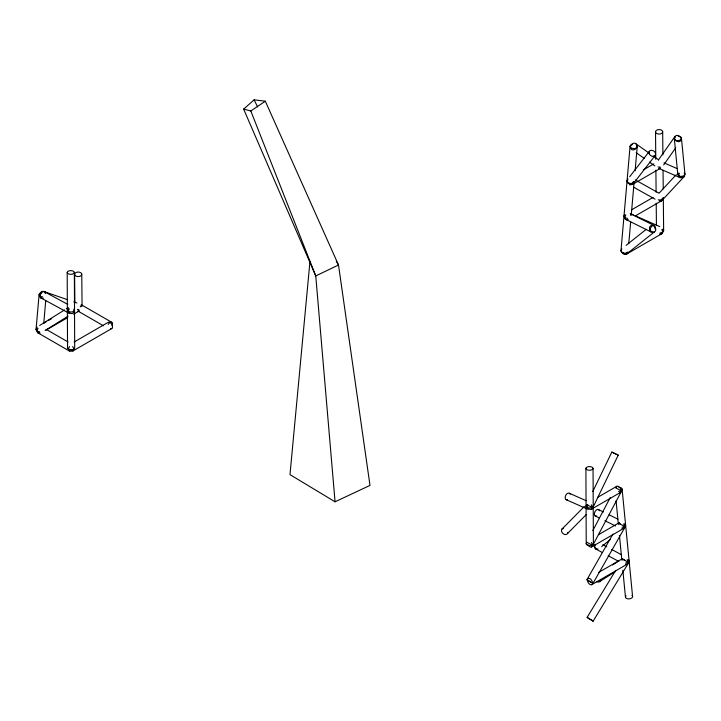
<?xml version="1.0" encoding="UTF-8"?>
<svg xmlns="http://www.w3.org/2000/svg" width="721" height="721" viewBox="0 0 721 721"><rect width="100%" height="100%" fill="white"/><g stroke="black" fill="none" stroke-linecap="round" stroke-linejoin="round"><path stroke-width="1.08" d="M36.05 329.488L39.087 294.619M43.756 323.378L45.747 300.495M620.961 250.926L630.064 146.327M628.757 243.725L630.659 221.933M631.226 215.39L634.165 181.611A3.578 2.037 5 0 1 629.541 183.296A3.578 2.037 5 0 1 627.658 180.07M635.12 170.715L637.202 146.751M309.958 261.552L289.986 474.625L335.058 501.789L369.99 485.404L338.51 265.004L265.319 101.201L254.107 99.849L243.644 109.114L315.762 275.927L335.058 501.789M592.806 491.479L611.859 452.058L618.23 455.14L592.851 507.701M592.851 530.521L610.299 497.472M621.574 491.046L592.734 545.427M590.598 582.162L586.867 579.792L612.913 534.126M592.329 583.055L593.023 583.334L625.134 526.943L620.574 524.158M587.164 617.383L593.185 621.142L587.083 617.419L615.698 570.41M593.131 621.151L628.595 562.858L624.99 560.289M658.363 160.053L674.919 136.539M663.662 164.956L675.757 147.769M629.703 176.726L649.378 151.302M633.525 183.449L655.236 155.403M659.111 193.156L676.28 174.635M662.608 199.816L684.256 176.456M593.068 583.334L586.93 579.783M561.902 529.178L584.479 506.331M567.544 533.513L586.236 514.614M601.729 546.572L610.29 539.506M626.098 245.347L646.313 229.278M626.468 254.134L654.587 231.765M243.644 109.114L250.818 110.971L265.319 101.201M612.508 564.985L618.104 561.461M599.358 581.712L615.229 571.726M39.637 325.477L64.511 309.967M66.359 308.822L68.198 307.669M45.126 330.479L68.162 316.122M597.484 497.463L616.752 486.315M620.33 492.515L591.427 509.233A3.578 2.082 59.9 0 0 591.247 504.781M43.666 323.233L46.577 321.548M48.523 320.43L51.443 318.745M46.27 329.993L67.657 317.646M73.488 314.275L79.319 310.913M74.182 341.979L108.213 322.332A3.578 2.064 60 0 1 112.242 325.369A3.578 2.064 60 0 1 110.457 328.569M72.902 350.983L111.791 328.533M643.222 169.985L653.785 163.883M632.389 184.504L660.247 168.417M631.623 209.793L653.073 197.41M635.201 215.994L661.527 200.799M626.315 254.234L661.842 233.721M598.448 534.721L619.303 522.662M587.831 544.562A3.578 2.073 60 0 0 591.599 546.951L623.827 528.313M598.754 572.357L622.782 558.469M591.761 584.659A3.578 2.073 60 0 0 590.634 579.116A3.578 2.073 60 0 0 587.525 580.91A3.578 2.073 60 0 0 591.761 584.659L627.324 564.11M44.242 291.644L67.441 299.675M73.767 301.865L76.931 302.964M618.23 455.167L611.868 452.085M619.186 523.5L619.681 523.716M586.696 542.192L592.968 545.518M592.851 507.692L586.416 504.592M663.987 162.865L676.965 168.516M658.85 168.408L679.813 177.546M631.272 214.011L633.308 214.912M635.336 215.804L659.706 226.574M569.338 493.272L586.245 500.744M566.174 499.689L587.065 508.909M623.259 559.379L623.917 559.703M615.752 487.892L621.628 491.019M598.556 509.603L603.396 512M609.191 514.866L617.897 519.174M595.231 515.939L599.106 517.858M604.901 520.724L615.545 525.988M630.235 213.605L654.317 225.61M625.9 219.436L650.982 231.937M592.356 507.413L592.815 507.665M624.161 559.829L624.692 560.118M602.855 544.688L606.758 546.797M611.642 549.438L621.403 554.719M595.483 548.834L602.314 552.529M608.173 555.702L618.915 561.506M44.387 291.708L67.801 304.397M40.917 297.962L69.207 313.302A3.578 2.136 -61.5 0 1 69.288 308.795M635.291 179.926L658.597 192.958M633.678 187.226L655.047 199.176M81.248 304.704L111.791 322.332M77.67 310.904L103.436 325.775M46.18 329.353L68.134 342.033M37.825 332.796L69.324 350.983M635.516 143.497L648.846 152.924M653.298 156.069L658.624 159.837M636.201 152.717L644.204 158.377M649.54 162.153L654.875 165.92M336.256 261.173L338.51 265.004L315.762 275.927L250.818 110.971M254.107 99.849L257.64 106.897M681.453 138.297L684.95 174.103M674.324 138.774L677.821 174.572M622.106 489.18L632.596 596.582M616.067 500.834L618.366 524.329M619.456 535.523L621.853 560.136M622.836 570.203L625.458 597.051M662.68 131.808A3.578 2.271 -0.6 0 1 657.318 133.809A3.578 2.271 -0.6 0 1 657.309 129.879A3.578 2.271 -0.6 0 1 662.68 131.808L662.896 154.862M663.05 170.228L663.23 188.893M663.311 197.671L663.635 230.603M655.524 131.862L655.786 159.305M655.894 170.282L656.11 192.228M656.209 203.205L656.425 225.159M81.761 274.295A3.578 2.271 -0.6 0 1 76.399 276.296A3.578 2.271 -0.6 0 1 76.39 272.367A3.578 2.271 -0.6 0 1 81.761 274.295L82.068 306.128M74.605 274.34L74.885 302.883M593.05 468.425A3.578 1.83 -0.3 0 1 587.669 470.02A3.578 1.83 -0.3 0 1 587.687 466.848A3.578 1.83 -0.3 0 1 593.05 468.425L593.383 543.841M585.894 468.443L586.227 543.859M74.353 272.457A3.578 1.83 -0.3 0 1 68.982 274.052A3.578 1.83 -0.3 0 1 68.991 270.889A3.578 1.83 -0.3 0 1 74.353 272.457L74.696 347.873A3.578 1.83 -0.3 0 1 70.739 349.703A3.578 1.83 -0.3 0 1 67.612 347.522M67.197 272.475L67.54 347.892M596.609 516.002A3.578 2.199 -63.7 0 1 594.365 514.055A3.578 2.199 -63.7 0 1 596.573 509.855A3.578 2.199 -63.7 0 1 599.34 510.783M619.97 524.455A3.578 2.199 -63.7 0 1 620.312 523.797M596.591 548.951A3.578 2.127 -61.6 0 1 594.753 547.726A3.578 2.127 -61.6 0 1 595.564 544.319M623.692 559.956A3.578 2.127 -61.6 0 1 624.089 559.334M598.07 549.042A3.578 2.983 50.5 0 1 594.005 544.652M624.936 524.275A3.578 2.983 50.5 0 1 621.917 528.493M618.897 523.843A3.578 2.983 50.5 0 1 619.276 522.986M600.584 580.072A3.578 3.001 57.8 0 1 596.357 581.577M628.415 560.1A3.578 3.001 57.8 0 1 625.639 564.417M622.403 559.902A3.578 3.001 57.8 0 1 622.583 559.262M624.774 523.716A3.578 2.046 -5.6 0 1 625.269 525.87A3.578 2.046 -5.6 0 1 622.043 527.267M618.906 487.351A3.578 2.046 -5.6 0 1 622.106 489.28A3.578 2.046 -5.6 0 1 618.546 491.461M628.27 559.523A3.578 2.046 -5.6 0 1 628.766 561.668A3.578 2.046 -5.6 0 1 625.54 563.065M631.966 595.456A3.578 2.046 -5.6 0 1 631.398 598.196A3.578 2.046 -5.6 0 1 626.666 598.511A3.578 2.046 -5.6 0 1 626.089 595.852M616.013 487.702A3.578 2.082 59.9 0 1 619.862 487.657A3.578 2.082 59.9 0 1 619.925 492.659M591.409 542.498A3.578 2.073 60 0 1 591.599 546.951M623.638 523.861A3.578 2.073 60 0 1 623.629 528.403M627.135 559.667A3.578 2.073 60 0 1 627.126 564.201M593.212 506.133A3.578 1.83 -0.3 0 1 589.264 507.963A3.578 1.83 -0.3 0 1 586.137 505.772M593.311 543.463A3.578 1.83 -0.3 0 1 589.436 545.671A3.578 1.83 -0.3 0 1 586.524 543.129M567.598 499.77A3.578 2.307 -66.2 0 1 565.21 497.841A3.578 2.307 -66.2 0 1 567.139 493.606A3.578 2.307 -66.2 0 1 570.122 494.236M588.057 509.341A3.578 2.307 -66.2 0 1 587.795 504.673M567.923 532.395A3.578 2.803 44.7 0 1 564.976 534.513A3.578 2.803 44.7 0 1 561.605 531.359A3.578 2.803 44.7 0 1 563.425 528.187M592.842 507.187A3.578 2.803 44.7 0 1 589.021 509.044A3.578 2.803 44.7 0 1 586.561 504.493M108.213 324.405A3.578 2.064 -60 0 1 111.593 322.242A3.578 2.064 -60 0 1 112.116 325.811M78.877 309.507A3.578 2.271 -0.6 0 1 77.426 309.417M81.446 305.947A3.578 2.271 -0.6 0 1 81.626 306.128M72.713 346.54A3.578 2.064 60 0 1 73.362 350.532A3.578 2.064 60 0 1 70.415 350.289M71.812 350.289A3.578 2.064 -60 0 1 68.874 350.532A3.578 2.064 -60 0 1 69.522 346.54M73.893 309.129A3.578 1.83 -0.3 0 1 71.64 311.968A3.578 1.83 -0.3 0 1 67.441 309.805M41.34 298.115A3.578 2.136 -61.5 0 1 41.286 293.041A3.578 2.136 -61.5 0 1 45.171 293.114M39.394 332.741A3.578 2.064 -60 0 1 37.195 331.948A3.578 2.064 -60 0 1 38.024 328.352M40.106 333.084A3.578 2.839 58.1 0 1 36.987 330.804A3.578 2.839 58.1 0 1 37.186 327.136M73.551 312.517A3.578 2.839 58.1 0 1 69.459 312.743A3.578 2.839 58.1 0 1 68.198 308.092M73.903 309.994A3.578 2.839 58.1 0 1 73.912 311.67M39.619 331.741A3.578 2.037 5 0 1 36.456 330.461A3.578 2.037 5 0 1 36.681 328.37M42.656 296.881A3.578 2.037 5 0 1 39.132 294.934A3.578 2.037 5 0 1 41.575 292.825M80.292 306.218A3.578 2.064 60 0 1 80.617 306.876M81.103 305.1A3.578 2.965 -70.9 0 1 81.455 306.037M78.895 310.661A3.578 2.965 -70.9 0 1 78.589 310.733M43.359 298.134A3.578 2.965 -70.9 0 1 39.727 296.16A3.578 2.965 -70.9 0 1 41.746 291.617A3.578 2.965 -70.9 0 1 45.522 293.285M682.129 177.096A3.578 2.28 -66.5 0 1 679.29 177.069A3.578 2.28 -66.5 0 1 679.389 173.202M660.166 167.912A3.578 2.911 35.2 0 1 659.129 167.795M663.032 198.005A3.578 2.956 42.8 0 1 659.364 200.808M684.301 173.364A3.578 2.956 42.8 0 1 681.832 177.591A3.578 2.956 42.8 0 1 678.155 173.058M684.319 172.977A3.578 2.046 -5.6 0 1 682.093 176.303A3.578 2.046 -5.6 0 1 677.893 174.149M678.254 136.467A3.578 2.046 -5.6 0 1 681.3 138.919A3.578 2.046 -5.6 0 1 676.19 140.451A3.578 2.046 -5.6 0 1 675.144 137.405M660.157 166.984A3.578 2.271 -0.6 0 1 659.427 167.038M658.336 166.939A3.578 2.271 -0.6 0 1 658.003 166.857M663.293 197.905A3.578 2.271 -0.6 0 1 658.318 199.789M663.005 229.323A3.578 2.271 -0.6 0 1 663.221 231.657A3.578 2.271 -0.6 0 1 660.057 232.892M627.036 219.572A3.578 2.217 -63.5 0 1 625.116 218.301A3.578 2.217 -63.5 0 1 625.828 214.849M652.117 232.072A3.578 2.217 -63.5 0 1 650.198 229.125A3.578 2.217 -63.5 0 1 653.496 225.421A3.578 2.217 -63.5 0 1 654.983 228.863M633.885 182.368A3.578 2.749 37.7 0 1 629.415 183.918A3.578 2.749 37.7 0 1 628.018 178.943M627.585 252.575A3.578 2.83 51.5 0 1 623.377 253.864A3.578 2.83 51.5 0 1 621.808 248.871M653.019 225.664A3.578 2.83 51.5 0 1 655.344 231.062A3.578 2.83 51.5 0 1 650.072 230.008A3.578 2.83 51.5 0 1 652.054 225.466M636.382 145.39A3.578 2.037 5 0 1 635.552 148.373A3.578 2.037 5 0 1 630.406 147.21A3.578 2.037 5 0 1 632.56 144.524M627.558 218.319A3.578 2.037 5 0 1 624.332 216.949A3.578 2.037 5 0 1 624.828 214.804M627.928 251.962A3.578 2.037 5 0 1 622.953 252.882A3.578 2.037 5 0 1 621.592 249.808M633.029 182.007A3.578 2.064 60 0 1 632.191 184.594M662.22 198.599A3.578 2.064 60 0 1 660.193 200.835M661.842 229.593A3.578 2.064 60 0 1 660.751 233.838M627.045 252.332A3.578 2.064 60 0 1 625.828 254.396A3.578 2.064 60 0 1 623.142 252.783M659.922 167.975A3.578 2.983 -54.7 0 1 659.264 168.128M662.599 198.599A3.578 2.983 -60.8 0 1 659.345 201.141M633.579 181.98A3.578 2.983 -60.8 0 1 629.604 184.801M627.594 182.873A3.578 2.983 -60.8 0 1 627.621 180.827M662.987 229.116A3.578 2.974 -66.2 0 1 659.445 234.109M630.496 214.759A3.578 2.974 -66.2 0 1 630.578 215.092M628.207 219.554A3.578 2.974 -66.2 0 1 625.188 218.842A3.578 2.974 -66.2 0 1 624.719 215.381M674.856 139.351A3.578 2.911 35.2 0 0 680.687 140.757A3.578 2.911 35.2 0 0 678.119 135.494A3.578 2.911 35.2 0 0 674.856 139.351M649.378 154.033A3.578 2.749 37.7 0 0 655.074 155.619A3.578 2.749 37.7 0 0 652.469 150.41A3.578 2.749 37.7 0 0 649.378 154.033M634.669 149.517A3.578 2.983 -54.7 0 0 635.742 143.641A3.578 2.983 -54.7 0 0 630.505 146.453A3.578 2.983 -54.7 0 0 634.669 149.517"/></g></svg>
